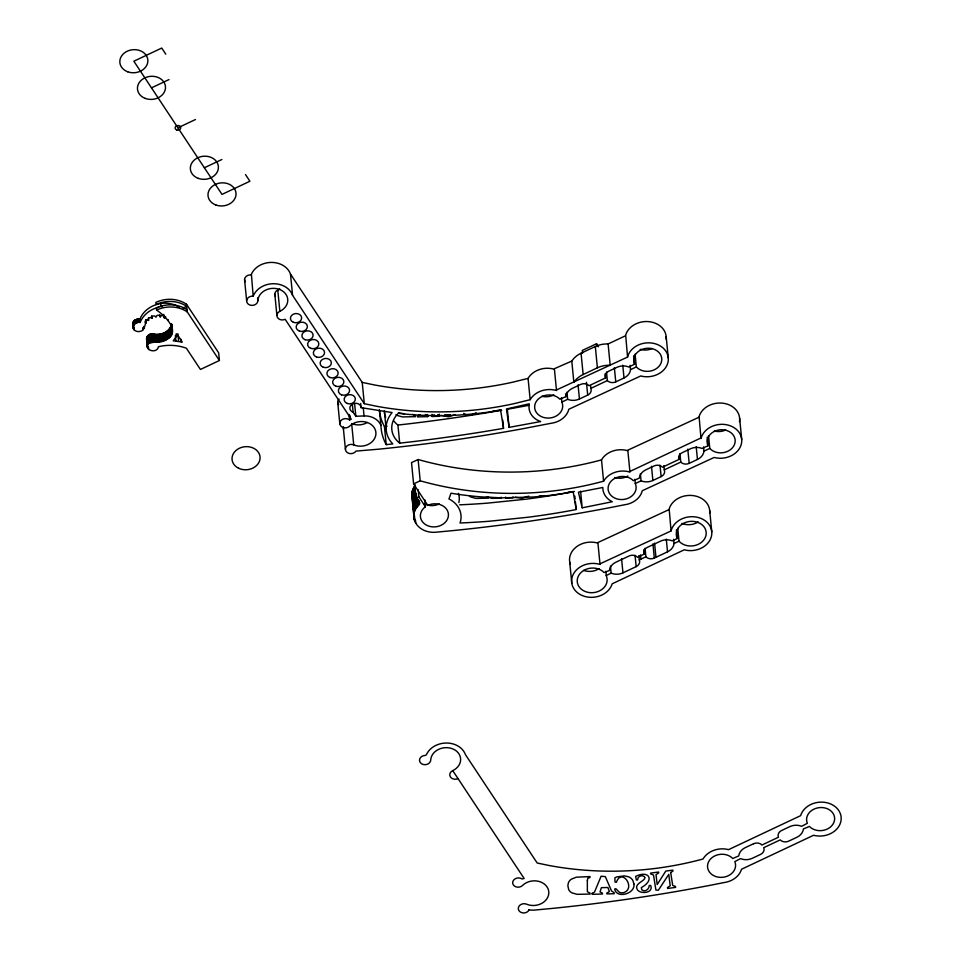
<?xml version="1.0" encoding="UTF-8"?>
<svg xmlns="http://www.w3.org/2000/svg" width="961" height="961" viewBox="0 0 961 961"><rect width="100%" height="100%" fill="white"/><g stroke="black" fill="none" stroke-linecap="round" stroke-linejoin="round"><path stroke-width="1.44" d="M419.873 414.647L417.518 415.969L417.518 416.906L427.753 416.63L427.753 415.681L425.375 414.515M437.76 414.708L439.549 415.356L439.549 416.305L432.21 416.497L432.222 415.56L434.42 414.9M490.951 497.462L490.951 498.399L501.186 498.122L501.186 497.173M505.654 497.053L505.642 497.99L512.982 497.798L512.982 496.849M183.083 308.049L186.686 306.355A26.992 22.163 -5.6 0 0 156.066 304.565L155.862 302.427A26.992 22.163 -5.6 0 1 186.482 304.229L218.664 352.843L219.408 360.507L200.429 369.456L186.374 348.23A40.602 33.335 -5.6 0 0 158.409 346.741C157.232 354.128 143.321 350.429 148.342 343.654C157.448 340.11 177.737 342.633 171.226 325.395A58.585 48.098 -5.6 0 0 156.619 310.103L156.403 307.964A26.992 22.163 -5.6 0 1 187.023 309.754M415.44 484.897L411.933 492.38L412.87 500.225M177.461 306.139A24.914 20.457 -5.6 0 0 161.941 303.292L160.787 303.484A26.62 21.863 -5.6 0 0 139.874 319.256C136.342 318.295 131.489 321.575 133.099 325.479M418.191 489.81L418.888 496.909L416.089 498.23C424.654 504.405 414.539 506.195 414.191 512.79C413.362 516.273 413.963 520.045 415.765 523.144C419.993 530.292 429.038 533.223 436.955 532.106L451.994 530.688A1454.906 1194.691 -5.6 0 0 611.977 507.252L624.566 504.765C632.374 503.816 640.302 498.675 642.284 490.723L714.155 457.46A20.625 16.938 -5.6 0 0 740.763 445.88A20.625 16.938 -5.6 0 0 726.804 424.798A20.625 16.938 -5.6 0 0 701.182 437.844L629.119 471.839A20.625 16.938 -5.6 0 0 603.592 481.185A288.168 236.634 -5.6 0 1 420.209 480.8L413.602 483.924L427.801 505.366A14.055 11.544 -5.6 0 1 448.439 514.495A14.055 11.544 -5.6 0 1 428.69 526.087A14.055 11.544 -5.6 0 1 425.411 506.759L424.726 499.66M171.587 324.037C169.881 332.794 159.586 335.773 151.85 333.984C148.222 333.839 144.679 338.38 147.538 341.431M158.721 307.184A26.62 21.863 -5.6 0 0 140.186 322.452C136.066 321.106 130.708 326.223 134.264 329.923C135.873 331.569 138.456 331.953 140.594 331.257C146.817 330.596 145.76 312.241 145.916 323.124M627.557 357.072L627.749 356.351A20.625 16.938 -5.6 0 1 653.372 343.305A20.625 16.938 -5.6 0 1 667.33 364.387A20.625 16.938 -5.6 0 1 640.723 375.967L568.852 409.23C566.87 417.182 558.942 422.323 551.134 423.272L522.676 428.762A1454.906 1194.691 -5.6 0 1 378.562 449.195L355.942 451.105A5.622 4.625 -5.6 0 1 348.314 453.16A5.622 4.625 -5.6 0 1 346.116 446.949A5.622 4.625 -5.6 0 1 353.744 444.883A14.992 12.313 -5.6 0 0 369.372 443.802A14.992 12.313 -5.6 0 0 375.835 431.861L375.715 431.225A14.992 12.313 -5.6 0 0 364.952 421.843A14.992 12.313 -5.6 0 0 349.66 426.143A5.622 4.625 -5.6 0 1 341.744 426.864A5.622 4.625 -5.6 0 1 341.167 420.353A5.622 4.625 -5.6 0 1 349.095 419.633L351.282 419.212L285.153 319.304A5.622 4.625 -5.6 0 1 277.549 317.647A5.622 4.625 -5.6 0 1 279.855 311.316A14.98 12.301 -5.6 0 0 280.72 289.958A14.98 12.301 -5.6 0 0 257.872 300.733A5.622 4.625 -5.6 0 1 252.07 305.394A5.622 4.625 -5.6 0 1 246.641 300.781A5.622 4.625 -5.6 0 1 252.443 296.132L253.476 295.52A20.601 16.914 -5.6 0 1 273.501 283.711A20.601 16.914 -5.6 0 1 292.576 295.339L364.303 403.704L376.4 406.227A288.168 236.634 -5.6 0 0 515.096 403.416L530.16 399.692A20.625 16.938 -5.6 0 1 555.686 390.334L627.557 357.072L625.659 335.065A20.625 16.938 -5.6 0 1 649.011 321.659A20.625 16.938 -5.6 0 1 666.165 339.293M671.066 530.94L671.258 530.22A20.625 16.938 -5.6 0 1 696.881 517.174A20.625 16.938 -5.6 0 1 710.84 538.244A20.625 16.938 -5.6 0 1 684.232 549.824L612.169 583.82A20.625 16.938 -5.6 0 1 591.508 597.346A20.625 16.938 -5.6 0 1 571.915 583.988L571.759 583.123A20.625 16.938 -5.6 0 1 599.196 564.203L671.066 530.94L669.168 508.922A20.625 16.938 -5.6 0 1 692.521 495.528A20.625 16.938 -5.6 0 1 709.662 513.162M700.989 438.564L699.091 416.557A20.625 16.938 -5.6 0 1 722.972 403.212A20.625 16.938 -5.6 0 1 739.477 421.675M253.199 296.204L251.386 274.221A20.601 16.914 -5.6 0 1 271.41 262.413A20.601 16.914 -5.6 0 1 290.486 274.053L362.213 382.406L364.303 403.704M176.536 336.278L177.292 334.5L182.29 342.068L173.232 340.795L176.536 336.278L176.283 333.731M529.103 909.815L528.826 910.403A5.622 4.625 -5.6 0 1 521.186 912.469A5.622 4.625 -5.6 0 1 518.988 906.247A5.622 4.625 -5.6 0 1 526.616 904.193A14.992 12.313 -5.6 0 0 542.244 903.112A14.992 12.313 -5.6 0 0 548.707 891.171L548.599 890.535A14.992 12.313 -5.6 0 0 537.824 881.153A14.992 12.313 -5.6 0 0 522.532 885.453A5.622 4.625 -5.6 0 1 514.615 886.174A5.622 4.625 -5.6 0 1 514.039 879.663A5.622 4.625 -5.6 0 1 521.967 878.943L524.153 878.51L452.739 770.614A14.98 12.301 -5.6 0 0 453.592 749.268A14.98 12.301 -5.6 0 0 430.744 760.043A5.622 4.625 -5.6 0 1 424.942 764.692A5.622 4.625 -5.6 0 1 419.513 760.091A5.622 4.625 -5.6 0 1 425.315 755.43L426.348 754.817A20.601 16.914 -5.6 0 1 446.372 743.021A20.601 16.914 -5.6 0 1 465.448 754.649L537.175 863.002L549.272 865.537A288.168 236.634 -5.6 0 0 703.032 858.99A20.625 16.938 -5.6 0 1 728.558 849.644L800.621 815.661A20.625 16.938 -5.6 0 1 826.244 802.603A20.625 16.938 -5.6 0 1 840.202 823.685A20.625 16.938 -5.6 0 1 813.595 835.265L741.532 869.249A20.625 16.938 -5.6 0 1 724.101 882.558L711.416 885.069A1454.906 1194.691 -5.6 0 1 551.434 908.493L536.394 909.911A20.625 16.938 -5.6 0 1 529.955 909.947L528.91 909.779M145.94 323.052A1.874 1.538 -5.6 0 1 145.483 320.854A1.874 1.538 -5.6 0 1 148.186 320.518L148.667 320.121A1.874 1.538 -5.6 0 1 149.063 317.887A1.874 1.538 -5.6 0 1 151.718 318.247L152.102 318.079A1.874 1.538 -5.6 0 1 153.267 316.025A1.874 1.538 -5.6 0 1 155.658 317.01L156.319 316.902A1.874 1.538 -5.6 0 1 158.181 315.22A1.874 1.538 -5.6 0 1 160.055 316.782L160.475 316.818A1.874 1.538 -5.6 0 1 162.829 315.64A1.874 1.538 -5.6 0 1 164.055 317.598L164.655 317.815A1.874 1.538 -5.6 0 1 165.821 317.094M476.067 412.665C472.608 415.176 467.238 416.089 463.622 413.386M455.298 414.671L448.391 416.75L441.363 415.452M528.73 496.164L521.823 498.242L515.156 497.209M151.478 87.847L168.98 79.595M177.929 127.801L195.419 119.548M204.369 167.767L221.871 159.514M598.523 346.741L596.541 343.738L582.282 350.465L582.558 353.312M362.213 382.406L374.31 384.929A288.168 236.634 -5.6 0 0 513.006 382.13L528.069 378.394A20.625 16.938 -5.6 0 1 553.596 369.048L571.783 361.096A22.499 18.475 -5.6 0 1 581.057 353.228L595.315 346.513A22.499 18.475 -5.6 0 1 608.109 343.966L625.467 335.785M571.783 361.096L573.873 382.394A22.499 18.475 -5.6 0 1 583.147 374.526L597.394 367.799A22.499 18.475 -5.6 0 1 610.187 365.264L608.109 343.966M698.899 417.278L627.028 450.541A20.625 16.938 -5.6 0 0 601.502 459.887A288.168 236.634 -5.6 0 1 418.119 459.514L411.524 462.625L413.602 483.924M633.743 355.726L634.584 364.243L628.77 366.994A12.433 10.211 -5.6 0 0 616.962 367.318L608.709 371.21A6.643 5.454 -5.6 0 0 605.574 377.925L589.069 385.709A6.643 5.454 -5.6 0 0 580.648 384.436L572.396 388.34A12.433 10.211 -5.6 0 0 565.873 396.653L559.867 399.175A14.055 11.544 -5.6 0 0 543.397 395.968A14.055 11.544 -5.6 0 0 534.748 408.377L534.857 408.978A14.055 11.544 -5.6 0 0 552.215 417.591A14.055 11.544 -5.6 0 0 561.945 402.311L561.404 397.794M561.825 402.058L567.639 399.32A12.433 10.211 -5.6 0 0 579.447 398.995L587.7 395.103A6.643 5.454 -5.6 0 0 590.835 388.376L590.559 385.541M590.835 388.376L607.34 380.592A6.643 5.454 -5.6 0 0 615.761 381.865L624.013 377.973A12.433 10.211 -5.6 0 0 630.536 369.649L636.35 366.91L635.089 354.141M707.188 437.219L708.017 445.736L702.203 448.487A12.433 10.211 -5.6 0 0 690.394 448.811L682.142 452.703A6.643 5.454 -5.6 0 0 679.007 459.418L662.501 467.202A6.643 5.454 -5.6 0 0 654.081 465.941L645.828 469.833A12.433 10.211 -5.6 0 0 639.305 478.146L633.299 480.668A14.055 11.544 -5.6 0 0 616.83 477.461A14.055 11.544 -5.6 0 0 608.181 489.87L608.289 490.47A14.055 11.544 -5.6 0 0 625.647 499.083A14.055 11.544 -5.6 0 0 635.377 483.803L634.837 479.287M635.257 483.551L641.071 480.812A12.433 10.211 -5.6 0 0 652.879 480.488L661.132 476.596A6.643 5.454 -5.6 0 0 664.267 469.869L663.847 465.617M664.267 469.869L680.772 462.085A6.643 5.454 -5.6 0 0 689.193 463.358L697.446 459.466A12.433 10.211 -5.6 0 0 703.969 451.141L709.783 448.403L708.533 435.633M570.317 564.407A20.625 16.938 -5.6 0 1 569.825 562.702L569.669 561.825A20.625 16.938 -5.6 0 1 597.105 542.917L668.976 509.642M676.424 529.991L677.265 538.508L672.28 540.851A12.433 10.211 -5.6 0 0 660.471 541.175L647.27 547.41A6.643 5.454 -5.6 0 0 644.134 554.125L637.527 557.248A6.643 5.454 -5.6 0 0 629.107 555.975L615.905 562.197A12.433 10.211 -5.6 0 0 609.382 570.522L604.121 572.552A14.992 12.313 -5.6 0 0 586.546 569.128A14.992 12.313 -5.6 0 0 577.333 582.366L577.441 583.003A14.992 12.313 -5.6 0 0 595.964 592.192A14.992 12.313 -5.6 0 0 606.331 575.891L605.754 571.266M606.163 575.531L611.148 573.176A12.433 10.211 -5.6 0 0 622.956 572.852L636.158 566.63A6.643 5.454 -5.6 0 0 639.293 559.903L638.873 555.65M639.293 559.903L645.9 556.791A6.643 5.454 -5.6 0 0 654.321 558.065L667.523 551.83A12.433 10.211 -5.6 0 0 674.045 543.518L679.019 541.175L677.769 528.394M450.337 414.756L444.679 414.864M546.617 495.756L539.241 496.068M582.198 507.828L612.253 501.738A20.469 16.805 -5.6 0 1 602.835 487.467L578.414 492.224L582.198 507.828L580.564 491.131M528.838 405.338L507.324 409.278L509.102 427.381L540.659 421.543L540.094 421.35A19.688 16.169 -5.6 0 1 529.331 409.963L529.175 409.134A19.688 16.169 -5.6 0 1 529.211 404.905L529.247 403.8L506.447 408.99L509.102 427.381M501.738 410.251L488.32 412.533A1450.329 1190.943 -5.6 0 1 408.497 423.849L397.926 425.062A26.307 21.598 -5.6 0 1 393.77 420.894M502.699 420.005L503.516 428.354L490.098 430.636A1450.329 1190.943 -5.6 0 1 410.263 441.952L399.704 443.153L397.926 425.062M162.253 306.487L161.1 306.679L160.787 303.484M492.981 411.056L500.993 409.975M567.807 492.32L573.152 491.6M379.331 410.119A61.997 50.909 -5.6 0 0 384.436 426.516L387.079 426.24M386.214 444.619L392.809 443.934L390.731 441.543A31.941 26.235 -5.6 0 1 391.716 413.038L392.148 412.557L361.084 407.644A5.622 4.613 -5.6 0 0 356.243 403.308A5.622 4.613 -5.6 0 0 350.092 406.731A5.622 4.613 -5.6 0 0 353.023 412.149L355.846 416.293L364.063 415.921A17.73 14.559 -5.6 0 1 380.928 425.375A61.997 50.909 -5.6 0 0 386.214 444.619L384.436 426.516M404.413 413.795L398.371 412.894M251.109 274.918L250.353 274.834A5.622 4.625 -5.6 0 0 245.211 281.801M486.506 496.633L488.885 497.233L488.873 498.17L475.851 498.411L470.734 496.957A9.202 7.556 -5.6 0 1 469.4 496.068M168.463 320.097L167.719 319.484M709.783 448.403L709.975 448.619A14.055 11.544 -5.6 0 0 733.459 446.481A14.055 11.544 -5.6 0 0 722.36 429.735A14.055 11.544 -5.6 0 0 707.897 445.496L708.017 445.736M636.35 366.91L636.542 367.126A14.055 11.544 -5.6 0 0 660.027 364.988A14.055 11.544 -5.6 0 0 648.927 348.23A14.055 11.544 -5.6 0 0 634.464 364.003L634.584 364.243M679.019 541.175L679.295 541.475A14.992 12.313 -5.6 0 0 704.353 539.205A14.992 12.313 -5.6 0 0 692.521 521.33A14.992 12.313 -5.6 0 0 677.097 538.148L677.265 538.508M165.797 54.176L161.748 48.05L133.843 61.204L222.003 194.398L249.908 181.245L245.499 174.578M418.888 496.909L425.411 506.759M186.482 304.229L187.239 311.893L219.408 360.507M412.701 414.311L415.452 415.741L415.44 416.678L402.419 416.918L397.301 415.464A9.202 7.556 -5.6 0 1 395.968 414.575M576.059 508.645L573.188 491.756A288.744 237.103 -5.6 0 1 532.454 497.029L501.69 497.846L481.257 496.885A288.744 237.103 -5.6 0 1 451.009 493.197L448.943 498.939A26.524 21.779 -5.6 0 1 460.019 522.988A653 536.214 -5.6 0 0 489.233 521.246L528.069 517.234A653 536.214 -5.6 0 0 576.204 509.57L575.387 501.678M503.516 428.354L500.645 410.155A292.745 240.382 -5.6 0 1 406.191 414.179L398.407 413.278A26.307 21.598 -5.6 0 0 399.704 443.153M739.61 418.131L741.7 439.417M703.548 446.889L703.969 451.141M709.686 510.495L711.777 531.793M696.196 446.685L697.446 459.466M687.8 449.159L689.193 463.358M679.944 453.568L680.772 462.085M678.73 456.583L679.007 459.418M666.177 336.638L668.267 357.924M673.625 539.265L674.045 543.518M660.015 465.232L661.132 476.596M666.273 539.061L667.523 551.83M651.486 466.289L652.879 480.488M654.573 543.085L655.967 557.284M652.927 543.866L654.321 558.065M630.116 365.396L630.536 369.649M640.374 473.713L641.071 480.812M645.059 548.275L645.9 556.791M643.714 549.872L644.134 554.125M622.764 365.192L624.013 377.973M640.531 554.869L640.939 559.134M627.857 450.781L629.948 472.079M635.041 555.266L636.158 566.63M614.367 367.667L615.761 381.865M606.511 372.075L607.34 380.592M605.166 373.673L605.574 377.925M621.563 558.665L622.956 572.852M596.541 343.738L596.817 346.585M595.315 346.513L597.394 367.799M601.502 459.887L603.592 481.185M610.451 566.077L611.148 573.176M586.45 382.322L587.7 395.103M581.057 353.228L583.147 374.526M597.934 543.157L600.024 564.443M578.054 384.796L579.447 398.995M566.942 392.22L567.639 399.32M565.597 393.806L565.873 396.653M574.834 496.116L575.11 498.903M554.425 369.288L556.515 390.586M569.705 562.053L571.795 583.351M528.069 378.394L530.16 399.692M439.333 414.167L439.549 416.305M432.006 414.371L432.21 416.497M427.537 414.491L427.753 416.63M418.119 459.514L420.209 480.8M419.296 501.222L419.573 504.069M418.431 500.489L418.852 504.741M417.47 498.351L418.167 505.45M416.269 493.413L417.53 506.183M414.828 485.449L416.93 506.952M414.299 486.434L416.389 507.732M413.807 487.239L415.897 508.537M413.362 488.068L415.44 509.354M412.966 488.897L415.056 510.195M412.629 489.75L414.708 511.048M415.488 520.297L415.765 523.144M412.341 490.615L414.431 511.913M412.113 491.491L414.191 512.79M413.29 504.489L413.71 508.741M414.263 514.423L414.96 521.523M411.933 492.38L414.023 513.667M414.071 515.012L414.635 520.682M411.813 493.257L414.359 519.829M411.752 494.146L414.143 518.976M386.142 429.002L384.364 410.912A31.941 26.235 -5.6 0 0 384.76 414.215M379.427 410.059L380.928 425.375M363.234 407.56L364.063 415.921M360.675 403.464L361.084 407.644M354.621 403.764L355.846 416.293M352.315 403.836L353.131 412.185M353.744 444.883L351.654 423.597A14.992 12.313 -5.6 0 0 367.282 422.516M349.924 415.416L350.345 419.681M349.047 414.407L349.6 420.089M343.329 427.993L345.419 449.292M337.731 402.467L339.81 423.753M290.486 274.053L292.576 295.339M279.747 288.913A14.98 12.301 -5.6 0 1 277.777 290.018L279.855 311.316M274.81 294.042L276.888 315.328M257.596 297.898L257.872 300.733M244.55 279.495L246.641 300.781M180.992 339.269L181.245 341.816M177.845 333.683L178.602 341.347M175.382 335.281L175.923 341.011M171.959 324.782L172.463 330.5M171.791 324.71L172.331 331.701M171.442 323.797L172.211 332.302M171.298 325.238L172.055 332.902M171.106 325.827L171.863 333.491M170.878 326.404L171.635 334.08M170.614 326.98L171.358 334.644M170.301 327.545L171.058 335.209M169.965 328.085L170.722 335.761M169.592 328.626L170.349 336.29M169.196 329.142L169.941 336.806M168.752 329.647L169.508 337.311M168.283 330.128L169.04 337.791M167.791 330.584L168.547 338.26M167.274 331.028L168.019 338.692M166.721 331.449L167.466 339.113M166.145 331.845L166.902 339.509M164.439 315.688L164.655 317.815M164.127 315.592L164.343 317.731M165.544 332.218L166.301 339.882M163.742 314.403L164.055 317.598M164.932 332.566L165.676 340.23M164.295 332.878L165.04 340.542M163.634 333.179L164.379 340.843M162.962 333.443L163.634 341.131M162.277 333.671L163.022 341.335M159.85 314.655L160.139 316.806M161.568 333.875L162.325 341.539M160.859 334.056L161.616 341.72M160.139 334.2L160.895 341.864M159.418 334.308L160.163 341.972M158.685 334.392L159.43 342.056M157.952 334.44L158.697 342.116M157.208 334.464L157.964 342.128M157.087 334.464L157.832 342.128M156.475 334.452L157.232 342.116M155.754 334.404L156.499 342.068M155.021 334.332L155.778 341.996M154.313 334.224L155.057 341.888M154.156 334.224L154.913 341.888M153.88 334.152L154.637 341.816M151.898 315.953L152.102 318.079M153.604 334.08L154.349 341.756M151.514 316.121L151.718 318.247M153.316 334.032L154.06 341.708M153.027 333.996L153.772 341.672M152.739 333.972L153.484 341.648M152.439 333.96L153.195 341.635M152.15 333.972L152.895 341.635M151.85 333.984L152.607 341.648M151.562 334.008L152.306 341.672M151.273 334.044L152.018 341.708M150.973 334.092L151.73 341.768M150.697 334.164L151.442 341.828M150.409 334.236L151.165 341.9M150.132 334.32L150.889 341.996M148.462 317.983L148.619 320.181M149.856 334.428L150.613 342.092M149.592 334.536L150.348 342.2M149.339 334.656L150.084 342.32M149.087 334.788L149.832 342.452M148.835 334.933L149.592 342.596M148.607 335.089L149.351 342.753M148.378 335.257L149.135 342.921M148.162 335.425L148.919 343.089M147.958 335.605L148.715 343.269M147.766 335.797L148.523 343.461M147.586 335.99L148.342 343.654M147.417 336.194L148.018 344.074M148.414 346.909L148.655 349.468M147.117 336.626L147.874 344.29M146.997 336.843L147.742 344.506M146.877 337.071L147.526 344.963M146.697 337.539L147.718 348.278M146.565 338.008L147.501 347.822M143.694 326.428L143.898 328.554M142.769 327.689L142.985 329.815M139.874 319.256L140.186 322.452M139.405 319.184L139.717 322.379M139.117 319.16L139.429 322.343M138.828 319.136L139.141 322.331M138.528 319.136L138.84 322.331M138.24 319.148L138.552 322.343M137.94 319.172L138.252 322.367M137.651 319.208L137.964 322.391M137.363 319.256L137.675 322.44M137.075 319.316L137.387 322.5M136.786 319.388L137.099 322.572M136.51 319.472L136.822 322.656M136.234 319.569L136.546 322.752M135.969 319.665L136.282 322.86M135.705 319.785L136.018 322.98M135.453 319.917L135.765 323.112M135.201 320.061L135.513 323.256M134.972 320.205L135.285 323.401M134.744 320.373L135.057 323.557M134.516 320.542L134.84 323.737M134.312 320.71L134.624 323.905M134.12 320.902L134.432 324.097M133.927 321.094L134.252 324.289M133.759 321.298L134.072 324.494M133.603 321.503L133.915 324.698M133.459 321.719L133.771 324.914M133.939 326.728L134.264 329.923M133.327 321.947L133.519 325.359M133.711 327.401L134.084 329.731M133.099 322.391L133.411 325.587M133.567 327.196L133.783 329.323M133.002 322.632L133.183 326.296M133.315 326.776L133.639 329.118M132.822 323.34L133.327 328.446M698.191 521.919A14.992 12.313 -5.6 0 1 681.914 523.397M599.123 568.636A14.992 12.313 -5.6 0 1 583.555 570.378M439.225 503.912A14.055 11.544 -5.6 0 1 424.077 503.672M627.893 476.031A14.055 11.544 -5.6 0 1 614.559 477.533M725.687 429.987A14.055 11.544 -5.6 0 1 714.299 431.021M458.457 493.389A26.524 21.779 -5.6 0 1 458.877 502.603M574.426 491.467A653 536.214 -5.6 0 1 526.292 499.143L487.455 503.144A653 536.214 -5.6 0 1 459.634 504.825M156.619 310.103A26.992 22.163 -5.6 0 1 187.239 311.893M553.836 394.887A14.055 11.544 -5.6 0 1 541.812 396.244M652.255 348.495A14.055 11.544 -5.6 0 1 640.182 349.323M385.673 417.446A31.941 26.235 -5.6 0 1 385.013 415.308M275.459 296.348A5.622 4.625 -5.6 0 1 277.777 290.018M338.68 404.701A5.622 4.625 -5.6 0 1 339.077 399.067M343.545 429.183A5.622 4.625 -5.6 0 1 343.485 426.792M178.422 306.655A24.914 20.457 -5.6 0 1 179.347 307.208M458.025 778.614A5.622 4.625 -5.6 0 1 450.421 776.944A5.622 4.625 -5.6 0 1 452.739 770.614M587.351 880.552L587.351 891.712L590.09 893.141L590.09 894.078L577.068 894.319L571.951 892.865A9.202 7.556 -5.6 0 1 568.708 889.646L567.843 885.73L568.359 882.883A9.346 7.676 -5.6 0 1 571.314 879.195L576.312 877.189L590.006 876.588L589.994 877.501L587.784 878.258L587.351 880.552M592.168 893.37L592.168 894.307L602.403 894.03L602.403 893.093L600.024 891.916L601.394 887.664L607.881 887.496L609.382 891.652L606.871 892.973L606.859 893.91L614.187 893.706L614.199 892.769L611.508 890.907L605.346 876.636L601.105 876.216L594.511 892.06L592.168 893.37M644.723 877.477L644.723 878.618C642.26 882.174 633.828 884.264 637.479 889.946C641.047 894.463 653.756 892.997 650.705 885.477L649.24 885.537C649.336 889.165 644.819 892.625 641.816 889.826L641.323 887.58C655.054 880.156 648.999 869.741 635.653 876.384L636.362 879.976L637.672 879.904C637.311 876.576 641.672 874.486 644.182 876.468L644.723 877.477M633.936 883.988C635.545 893.706 616.602 899.172 614.644 889.069L615.857 888.697L619.328 892.264A5.922 4.865 -5.6 0 0 623.845 892.589C636.194 888.252 621.743 867.302 616.361 882.282L615.04 882.09L614.884 877.801L616.878 876.9L624.314 875.855L628.542 876.792A10.054 8.253 -5.6 0 1 632.831 880.384L633.936 883.988M670.682 872.576L672.712 885.429L675.511 886.45L675.643 887.387L667.631 888.457L667.487 887.532L670.213 885.766L668.784 874.378L658.333 890.246L655.895 890.042L653.516 874.99L650.717 874.017L650.585 873.117L658.597 872.035L658.741 872.936L656.027 874.654L657.18 884.588L665.781 871.074L672.856 870.125L673 871.026L670.682 872.576M753.52 843.746L745.268 847.638A12.433 10.211 -5.6 0 0 738.745 855.951L732.75 858.485A14.055 11.544 -5.6 0 0 716.269 855.266A14.055 11.544 -5.6 0 0 707.62 867.687L707.728 868.276A14.055 11.544 -5.6 0 0 725.087 876.888A14.055 11.544 -5.6 0 0 734.817 861.609L740.511 858.617A12.433 10.211 -5.6 0 0 752.319 858.293L760.571 854.401A6.643 5.454 -5.6 0 0 763.707 847.686L780.212 839.89A6.643 5.454 -5.6 0 0 788.633 841.163L796.897 837.271A12.433 10.211 -5.6 0 0 803.408 828.959L809.414 826.424A14.055 11.544 -5.6 0 0 832.899 824.298A14.055 11.544 -5.6 0 0 821.799 807.54A14.055 11.544 -5.6 0 0 807.348 823.301L801.642 826.292A12.433 10.211 -5.6 0 0 789.834 826.616L781.581 830.508A6.643 5.454 -5.6 0 0 778.446 837.235L761.941 845.019A6.643 5.454 -5.6 0 0 753.52 843.746M238.628 468.259A14.055 11.544 -5.6 0 0 260.083 458.157A14.055 11.544 -5.6 0 0 239.433 448.222A14.055 11.544 -5.6 0 0 238.628 468.259M341.563 394.851A5.622 4.613 -5.6 0 0 349.588 390.07A5.622 4.613 -5.6 0 0 340.819 386.887A5.622 4.613 -5.6 0 0 341.563 394.851M347.293 403.488A5.622 4.613 -5.6 0 0 355.342 398.743A5.622 4.613 -5.6 0 0 346.597 395.524A5.622 4.613 -5.6 0 0 347.293 403.488M330.079 377.529A5.622 4.613 -5.6 0 0 338.128 372.784A5.622 4.613 -5.6 0 0 329.383 369.565A5.622 4.613 -5.6 0 0 330.079 377.529M335.809 386.19A5.622 4.613 -5.6 0 0 343.858 381.433A5.622 4.613 -5.6 0 0 335.113 378.214A5.622 4.613 -5.6 0 0 335.809 386.19M293.417 322.319A5.622 4.613 -5.6 0 0 301.646 317.791A5.622 4.613 -5.6 0 0 293.057 314.319A5.622 4.613 -5.6 0 0 293.417 322.319M299.327 331.04A5.622 4.613 -5.6 0 0 307.376 326.284A5.622 4.613 -5.6 0 0 298.631 323.064A5.622 4.613 -5.6 0 0 299.327 331.04M305.057 339.689A5.622 4.613 -5.6 0 0 313.118 334.945A5.622 4.613 -5.6 0 0 304.361 331.725A5.622 4.613 -5.6 0 0 305.057 339.689M310.739 348.35A5.622 4.613 -5.6 0 0 318.824 343.642A5.622 4.613 -5.6 0 0 310.103 340.374A5.622 4.613 -5.6 0 0 310.739 348.35M316.505 357.011A5.622 4.613 -5.6 0 0 324.554 352.267A5.622 4.613 -5.6 0 0 315.809 349.047A5.622 4.613 -5.6 0 0 316.505 357.011M323.292 367.27A5.622 4.613 -5.6 0 0 331.341 362.525A5.622 4.613 -5.6 0 0 322.596 359.306A5.622 4.613 -5.6 0 0 323.292 367.27M198.242 178.362A14.055 11.544 -5.6 0 0 218.375 166.493A14.055 11.544 -5.6 0 0 196.5 158.433A14.055 11.544 -5.6 0 0 198.242 178.362M176.704 129.927A2.811 2.306 -5.6 0 0 180.728 127.549A2.811 2.306 -5.6 0 0 176.356 125.939A2.811 2.306 -5.6 0 0 176.704 129.927M127.717 71.799A14.055 11.544 -5.6 0 0 147.838 59.942A14.055 11.544 -5.6 0 0 125.975 51.882A14.055 11.544 -5.6 0 0 127.717 71.799M145.339 98.442A14.055 11.544 -5.6 0 0 165.472 86.574A14.055 11.544 -5.6 0 0 143.609 78.526A14.055 11.544 -5.6 0 0 145.339 98.442M215.877 204.993A14.055 11.544 -5.6 0 0 236.01 193.125A14.055 11.544 -5.6 0 0 214.135 185.077A14.055 11.544 -5.6 0 0 215.877 204.993"/></g></svg>
